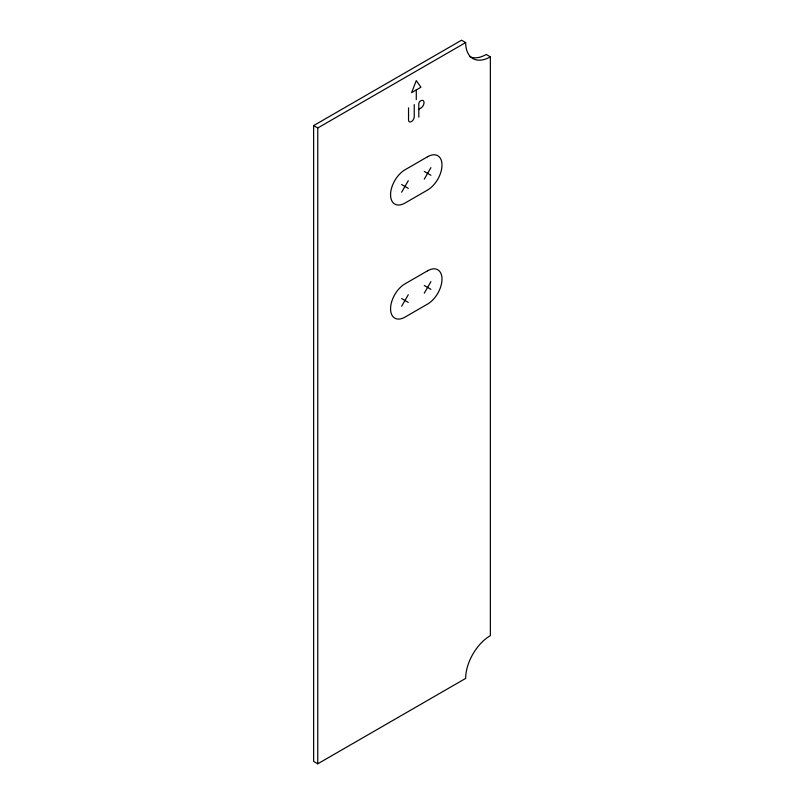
<?xml version="1.0" encoding="UTF-8"?>
<svg xmlns="http://www.w3.org/2000/svg" width="804" height="804" viewBox="0 0 804 804"><rect width="100%" height="100%" fill="white"/><g stroke="black" fill="none" stroke-linecap="round" stroke-linejoin="round"><path stroke-width="1.21" d="M401.638 192.206L408.291 180.689M424.271 179.131L430.924 167.624M401.638 306.254L408.291 294.736M424.271 293.189L430.924 281.671M313.64 125.595L461.546 40.2L465.667 42.572A34.924 20.16 -60 0 0 490.36 56.833L490.36 635.642A34.924 20.16 -60 0 0 465.667 678.405L317.761 763.8L313.64 761.428L313.64 125.595L317.761 127.967L465.667 42.572M415.949 90.108L411.618 92.611L416.281 80.591L420.944 87.224L416.281 89.917L416.281 99.606M419.145 109.083L420.844 108.098A4.492 2.593 -60 0 0 424.02 102.6A4.492 2.593 -60 0 0 420.844 100.771L420.361 101.053A2.181 1.256 -60 0 0 418.814 103.726L418.814 117.143M490.36 56.833L486.239 54.461A34.924 20.16 -60 0 1 469.777 56.692M424.271 171.453L430.924 175.292M401.638 184.528L408.291 188.367M424.271 285.51L430.924 289.35M401.638 298.575L408.291 302.415M414.241 104.58L414.241 116.66A4.03 2.322 -60 0 1 411.397 121.595A4.03 2.322 -60 0 1 408.543 119.947L408.543 107.867M317.761 127.967L317.761 763.8M427.597 156.74L404.965 169.815A20.371 11.758 -60 0 0 390.563 194.759A20.371 11.758 -60 0 0 404.965 203.08L427.597 190.005A20.371 11.758 -60 0 0 441.999 165.061A20.371 11.758 -60 0 0 427.597 156.74M427.597 270.797L404.965 283.862A20.371 11.758 -60 0 0 390.563 308.816A20.371 11.758 -60 0 0 404.965 317.128L427.597 304.063A20.371 11.758 -60 0 0 441.999 279.109A20.371 11.758 -60 0 0 427.597 270.797"/></g></svg>
